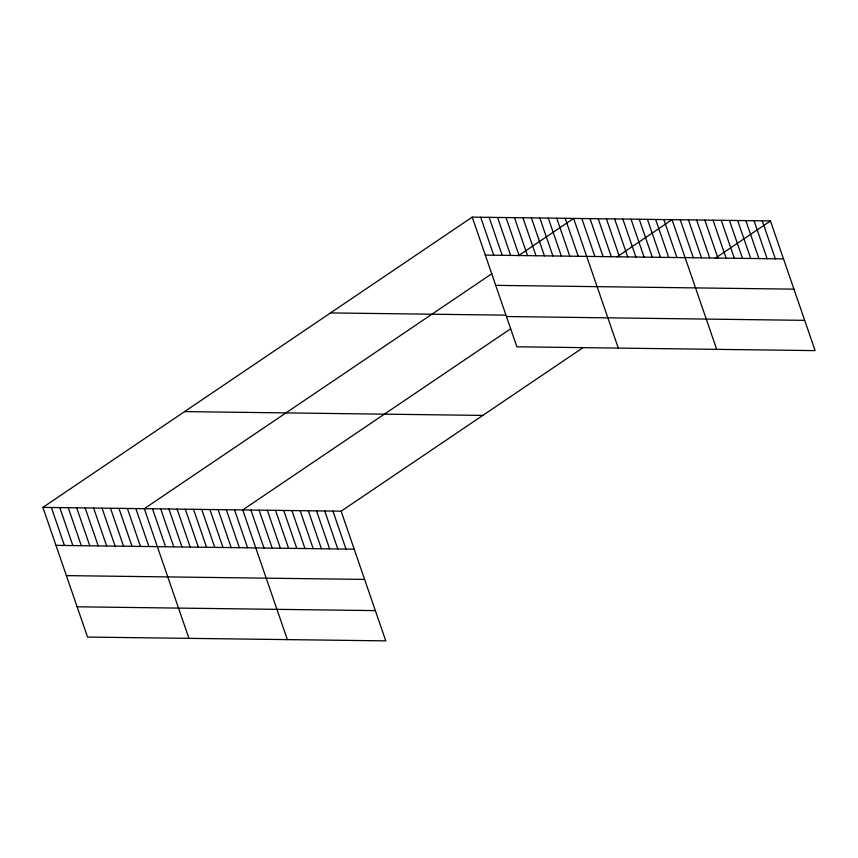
<?xml version="1.0" encoding="UTF-8"?>
<svg xmlns="http://www.w3.org/2000/svg" width="858" height="858" viewBox="0 0 858 858"><rect width="100%" height="100%" fill="white"/><g stroke="black" fill="none" stroke-linecap="round" stroke-linejoin="round"><path stroke-width="1.29" d="M42.9 507.389L341.13 511.196L385.778 640.872L87.548 637.065L42.9 507.389L472.222 217.128L770.452 220.935L815.1 350.611L516.87 346.804L472.222 217.128M491.956 273.638L144.294 508.687L188.942 638.363M518.522 255.673L573.616 218.425L618.275 348.101M510.607 328.818L242.717 509.942L287.366 639.618M616.934 256.928L672.039 219.68L716.687 349.356M341.13 511.196L582.679 347.887M715.357 258.183L770.452 220.935M485.296 255.094L783.526 258.901M495.709 285.36L793.94 289.157M330.544 312.923L505.759 315.154M506.456 316.538L804.675 320.345M184.577 411.604L482.807 415.411M55.974 545.356L354.204 549.163M66.388 575.621L364.618 579.418M77.123 606.799L375.354 610.606M762.247 220.828L775.321 258.794M754.043 220.721L767.116 258.687M745.849 220.624L758.922 258.58M737.644 220.517L750.718 258.483M729.439 220.409L742.513 258.376M721.246 220.302L734.319 258.269M713.041 220.206L726.115 258.161M704.836 220.098L717.91 258.065M696.642 219.991L709.705 257.958M688.438 219.884L701.512 257.85M680.233 219.787L693.307 257.743M663.835 219.573L676.908 257.539M655.63 219.466L668.704 257.432M647.436 219.369L660.499 257.325M639.231 219.262L652.305 257.228M631.027 219.155L644.101 257.121M622.833 219.047L635.896 257.014M614.628 218.951L627.702 256.907M606.424 218.844L619.497 256.81M598.219 218.736L611.293 256.703M590.025 218.629L603.099 256.596M581.821 218.533L594.894 256.488M565.175 218.318L578.238 256.274M556.724 218.211L569.787 256.167M548.273 218.104L561.346 256.059M539.821 217.996L552.895 255.952M531.37 217.889L544.444 255.845M522.919 217.782L535.993 255.738M514.468 217.675L527.541 255.63M506.027 217.567L519.09 255.523M497.576 217.46L510.639 255.416M489.124 217.342L502.198 255.309M480.673 217.235L493.747 255.201M332.925 511.089L345.999 549.056M324.721 510.993L337.795 548.948M316.527 510.885L329.601 548.841M308.322 510.778L321.396 548.745M300.118 510.671L313.191 548.637M291.924 510.574L304.987 548.53M283.719 510.467L296.793 548.423M275.515 510.36L288.588 548.326M267.321 510.253L280.384 548.219M259.116 510.156L272.19 548.112M250.911 510.049L263.985 548.005M234.513 509.834L247.587 547.801M226.308 509.738L239.382 547.694M218.104 509.631L231.177 547.586M209.91 509.523L222.983 547.49M201.705 509.416L214.779 547.383M193.5 509.32L206.574 547.275M185.307 509.212L198.38 547.168M177.102 509.105L190.176 547.072M168.897 508.998L181.971 546.964M160.703 508.901L173.766 546.857M152.499 508.794L165.573 546.75M135.843 508.579L148.917 546.546M127.402 508.472L140.465 546.439M118.951 508.365L132.025 546.321M110.5 508.258L123.573 546.214M102.048 508.151L115.122 546.106M93.597 508.043L106.671 545.999M85.146 507.936L98.22 545.892M76.694 507.829L89.768 545.785M68.254 507.721L81.317 545.677M59.803 507.614L72.876 545.57M51.351 507.496L64.425 545.463"/></g></svg>
